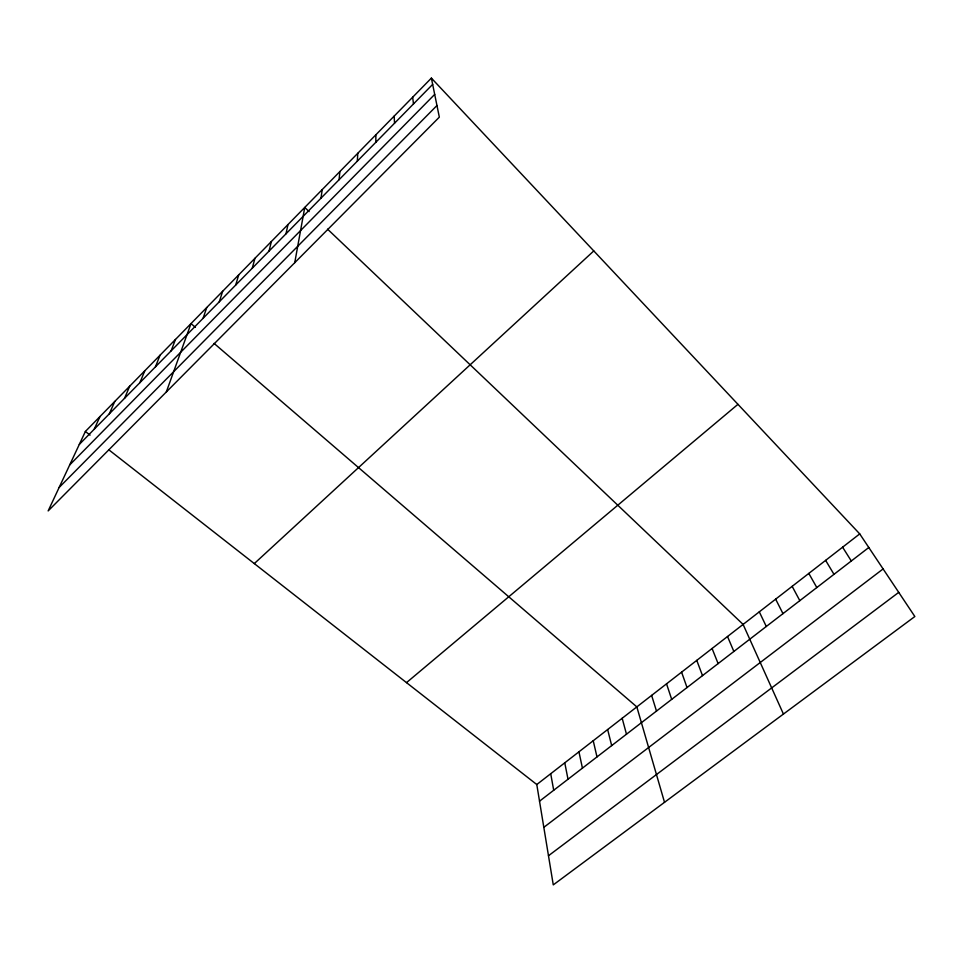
<?xml version="1.0" encoding="UTF-8"?>
<svg xmlns="http://www.w3.org/2000/svg" width="963" height="963" viewBox="0 0 963 963"><rect width="100%" height="100%" fill="white"/><g stroke="black" fill="none" stroke-linecap="round" stroke-linejoin="round"><path stroke-width="1.44" d="M375.835 142.283L375.859 134.82M357.345 161.134L357.767 153.286M339.06 179.756L339.891 171.546M320.992 198.173L322.22 189.591M294.75 262.682L304.741 207.442L309.099 211.583M285.987 233.84L287.973 224.572M269.038 251.102L271.373 241.52M252.27 268.183L254.954 258.277M235.694 285.084L238.716 274.864M219.287 301.792L222.658 291.271M203.061 318.332L206.756 307.51M166.31 391.977L191.023 323.58L195.429 327.36M171.137 350.857L175.459 339.47M155.428 366.867L160.051 355.203M139.876 382.708L144.811 370.767M124.504 398.369L129.728 386.175M109.276 413.885L114.79 401.427M94.218 429.221L100.008 416.522M85.382 431.46L48.15 510.92L439.333 117.149L431.376 78.111L85.382 431.46L90.077 435.132M79.315 444.412L432.652 84.395M69.709 464.924L434.698 94.398M59.128 487.483L436.961 105.509M254.304 563.584L593.786 250.934M406.506 682.635L737.947 404.328M536.788 784.532L859.73 533.899L914.85 616.525L553.268 884.889L536.788 784.532L108.783 449.769M539.521 801.192L868.807 547.502M543.818 827.337L883.107 568.94M548.477 855.746L898.732 592.365M214.087 343.406L636.832 706.89L664.518 802.323M327.564 229.158L743.099 624.409L783.437 714.065M431.376 78.111L859.73 533.899M842.601 547.201L851.304 560.984M825.628 560.37L833.982 574.333M808.812 573.418L816.817 587.562M792.164 586.347L799.82 600.659M775.66 599.155L782.979 613.636M759.301 611.842L766.295 626.48M727.522 636.507L733.866 651.47M712.078 648.496L718.121 663.603M696.767 660.377L702.509 675.629M681.587 672.15L687.028 687.546M666.54 683.826L671.693 699.367M651.626 695.406L656.489 711.079M622.17 718.266L626.48 734.203M607.641 729.545L611.674 745.603M593.232 740.728L596.988 756.918M578.932 751.814L582.434 768.125M564.763 762.816L568.014 779.248M550.716 773.722L553.701 790.262M412.658 97.239L413.488 103.92M394.144 116.138L394.553 123.216"/></g></svg>
